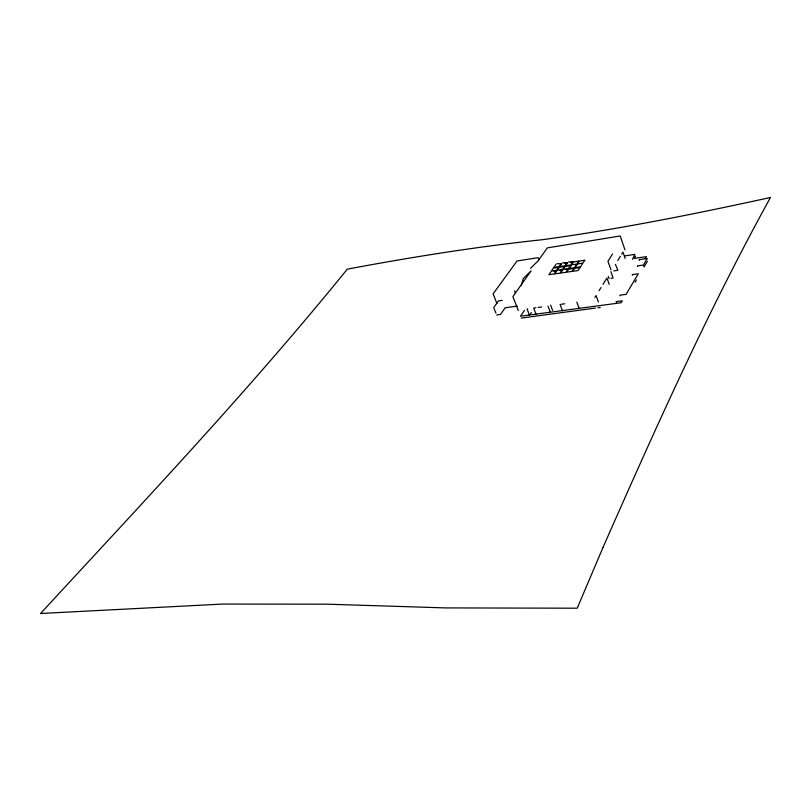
<?xml version="1.0" encoding="UTF-8"?>
<svg xmlns="http://www.w3.org/2000/svg" width="811" height="811" viewBox="0 0 811 811"><rect width="100%" height="100%" fill="white"/><g stroke="black" fill="none" stroke-linecap="round" stroke-linejoin="round"><path stroke-width="1.22" d="M521.28 285.533L523.308 278.528L531.093 270.833L512.866 296.633L518.29 310.552M635.094 282.187L636.382 280.018M644.603 266.028L647.381 261.314M645.12 258.8L646.397 256.641L634.263 258.415L635.56 256.266M594.858 297.444L596.065 295.508L598.396 301.996M599.035 290.723L601.012 287.54M602.989 284.347L606.293 279.035M615.417 264.325L617.85 270.306M617.779 260.524L620.385 256.327M621.692 254.228L622.99 252.12L625.149 258.425M612.548 253.995L607.956 261.274L610.957 269.84M582.41 263.889L580.483 266.829L575.131 267.61L577.067 264.67M576.408 264.771L574.462 267.701L569.14 268.482L571.096 265.552M568.562 261.943L572.86 262.014L570.924 264.923L565.642 265.694L567.599 262.794M562.641 262.825L566.94 262.896L564.983 265.795L559.732 266.566L561.699 263.666M562.692 270.073L560.705 273.023L566.017 272.263L567.984 269.313L565.875 269.617M530.13 314.374L531.377 312.529M556.762 270.935L554.765 273.875L560.046 273.114L562.033 270.175L559.925 270.479M524.504 310.349L520.49 316.209L621.165 302.736L622.29 300.83L616.137 301.621L616.37 302.27M550.872 271.797L548.854 274.726L554.106 273.976L556.103 271.036L554.014 271.34M553.366 268.147L551.368 271.067L556.61 270.306L558.586 267.387L554.41 267.995M555.839 264.538L553.862 267.427L559.083 266.657L561.05 263.768L556.751 263.697M530.506 268.37L538.261 260.686L547.293 247.902L620.212 235.96L624.977 249.9M624.409 255.952L634.922 254.38L632.539 259.297M564.841 263.2L566.94 262.896M570.751 262.328L572.86 262.014M613.826 270.874L616.847 270.448M527.738 308.9L527.079 308.991L529.512 315.297M535.949 307.754L533.668 308.079L536.091 314.394M538.22 307.44L541.636 306.974M561.273 304.247L564.77 303.76M611.078 278.315L613.106 278.031L610.876 271.644M502.293 300.374L498.532 300.881L493.717 307.582L495.926 313.127M521.23 318.084L595.436 308.068M517.276 306.152L505.202 307.744L500.438 314.486L496.667 314.972M597.869 307.744L600.272 307.44M496.91 303.426L493.108 293.835L517.043 260.99L538.088 257.665L538.879 259.753M514.569 290.855L515.472 293.176M550.608 305.088L552.605 310.39M547.983 306.092L550.385 312.458M560.107 304.409L562.499 310.816M576.814 302.097L579.176 308.555M608.311 276.47L609.051 278.599M606.952 277.97L609.213 284.377M620.222 295.802L619.989 295.153L626.112 294.352L638.277 273.733L632.256 274.574L632.479 275.213M637.649 266.535L637.426 265.896L643.407 265.045L647.29 258.456L639.129 259.642L639.342 260.28M643.62 265.684L644.056 266.971M602.989 547.435L577.239 608.199L445.523 607.915L327.502 604.185L222.701 604.063L40.55 613.501C144.743 500.499 250.467 388.611 347.331 269.14C412.039 257.006 477.02 246.666 542.498 239.691C619.087 229.239 694.956 213.972 770.45 197.499C707.973 310.785 655.136 429.151 602.989 547.435M579.997 267.569L578.05 270.529L572.688 271.3L574.644 268.34L579.997 267.569M584.802 260.25L582.886 263.159L577.554 263.94L579.48 261.03L584.802 260.25M573.975 268.441L572.019 271.391L566.686 272.161L568.653 269.211L573.975 268.441M578.821 261.132L576.885 264.041L571.583 264.822L573.519 261.912L578.821 261.132M570.437 265.643L568.481 268.573L563.189 269.343L565.155 266.424L570.437 265.643M564.497 266.515L562.53 269.445L557.258 270.205L559.245 267.285L564.497 266.515"/></g></svg>
